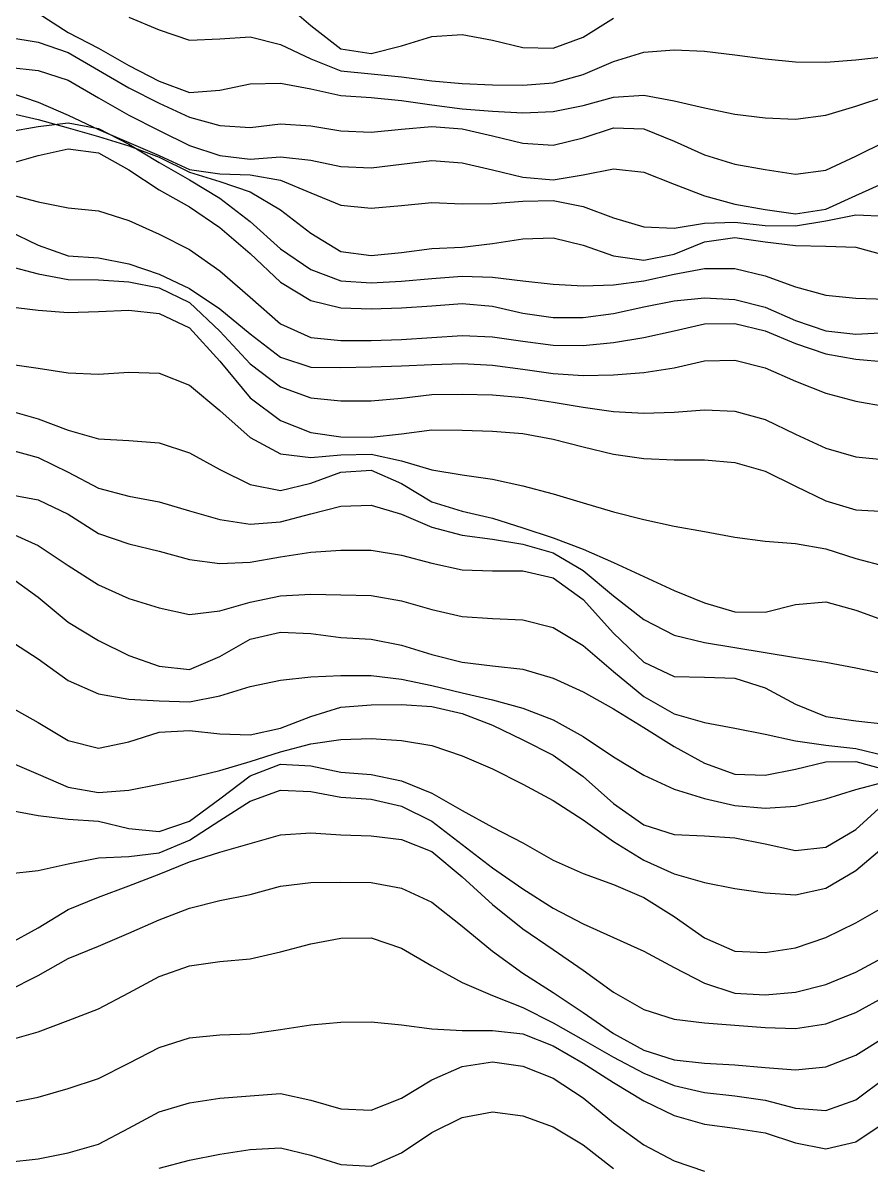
# Model space of a CAD drawing. Header units: metres. Extents: x 0 to 1200, y 54 to 769.
# Drawn here: x 355.2 to 467.6, y 379.5 to 531.2 of the extents above; entities that cross this region are included whole.
import ezdxf

# ---------------------------------------------------------------- set-up
doc = ezdxf.new("R2010")
doc.units = ezdxf.units.M

msp = doc.modelspace()

# ---------------------------------------------------------------- linework, layer by layer
for p, q in [((389.2975, 534.31476), (393.31085, 530.7938)), ((357.19055, 532.4226), (361.20392, 529.8963)), ((369.23065, 531.9136), (373.24402, 530.216)), ((393.31085, 530.7938), (397.32422, 527.7247)), ((429.43115, 529.2811), (433.44452, 531.76294)), ((353.1772, 529.26245), (357.19055, 528.61743)), ((361.20392, 529.8963), (365.2173, 527.79767)), ((373.24402, 530.216), (377.2574, 528.8448)), ((381.27075, 529.0301), (385.28412, 529.2912)), ((385.28412, 529.2912), (389.2975, 528.28394)), ((405.35095, 528.0959), (409.36432, 529.3608)), ((409.36432, 529.3608), (413.3777, 529.6195)), ((413.3777, 529.6195), (417.39105, 528.84985)), ((425.4178, 527.8131), (429.43115, 529.2811)), ((357.19055, 528.61743), (361.20392, 527.2255)), ((365.2173, 527.79767), (369.23065, 525.49786)), ((377.2574, 528.8448), (381.27075, 529.0301)), ((389.2975, 528.28394), (393.31085, 526.40936)), ((401.3376, 527.0859), (405.35095, 528.0959)), ((417.39105, 528.84985), (421.40442, 527.88116)), ((421.40442, 527.88116), (425.4178, 527.8131)), ((361.20392, 527.2255), (365.2173, 524.87616)), ((393.31085, 526.40936), (397.32422, 524.78577)), ((397.32422, 527.7247), (401.3376, 527.0859)), ((433.44452, 526.04785), (437.4579, 527.26624)), ((437.4579, 527.26624), (441.47125, 527.5806)), ((441.47125, 527.5806), (445.48462, 527.42554)), ((445.48462, 527.42554), (449.498, 526.9339)), ((449.498, 526.9339), (453.51135, 526.39716)), ((453.51135, 526.39716), (457.52472, 525.9714)), ((461.5381, 525.9279), (465.55145, 526.24725)), ((465.55145, 526.24725), (469.56482, 526.7061)), ((353.1772, 525.30707), (357.19055, 524.84766)), ((357.19055, 524.84766), (361.20392, 523.5713)), ((365.2173, 524.87616), (369.23065, 522.5557)), ((369.23065, 525.49786), (373.24402, 523.41565)), ((397.32422, 524.78577), (401.3376, 524.3812)), ((429.43115, 524.31085), (433.44452, 526.04785)), ((457.52472, 525.9714), (461.5381, 525.9279)), ((361.20392, 523.5713), (365.2173, 521.2215)), ((373.24402, 523.41565), (377.2574, 521.9219)), ((401.3376, 524.3812), (405.35095, 524.01355)), ((405.35095, 524.01355), (409.36432, 523.4829)), ((409.36432, 523.4829), (413.3777, 523.1156)), ((421.40442, 522.9212), (425.4178, 523.1987)), ((425.4178, 523.1987), (429.43115, 524.31085)), ((353.1772, 522.02155), (357.19055, 520.6533)), ((369.23065, 522.5557), (373.24402, 520.5206)), ((377.2574, 521.9219), (381.27075, 522.22266)), ((381.27075, 522.22266), (385.28412, 523.0587)), ((385.28412, 523.0587), (389.2975, 523.1474)), ((389.2975, 523.1474), (393.31085, 522.4011)), ((393.31085, 522.4011), (397.32422, 521.5217)), ((413.3777, 523.1156), (417.39105, 522.9369)), ((417.39105, 522.9369), (421.40442, 522.9212)), ((357.19055, 520.6533), (361.20392, 518.9018)), ((365.2173, 521.2215), (369.23065, 518.9456)), ((373.24402, 520.5206), (377.2574, 518.66595)), ((397.32422, 521.5217), (401.3376, 521.2716)), ((401.3376, 521.2716), (405.35095, 520.8808)), ((405.35095, 520.8808), (409.36432, 520.28235)), ((409.36432, 520.28235), (413.3777, 519.78485)), ((425.4178, 519.3998), (429.43115, 520.2253)), ((429.43115, 520.2253), (433.44452, 521.3248)), ((433.44452, 521.3248), (437.4579, 521.5573)), ((437.4579, 521.5573), (441.47125, 520.8091)), ((441.47125, 520.8091), (445.48462, 519.88574)), ((465.55145, 520.1291), (469.56482, 521.4366)), ((353.1772, 519.29614), (357.19055, 518.3334)), ((361.20392, 518.9018), (365.2173, 517.02795)), ((369.23065, 518.9456), (373.24402, 516.89996)), ((377.2574, 518.66595), (381.27075, 517.5504)), ((413.3777, 519.78485), (417.39105, 519.4368)), ((417.39105, 519.4368), (421.40442, 519.2529)), ((421.40442, 519.2529), (425.4178, 519.3998)), ((445.48462, 519.88574), (449.498, 519.05853)), ((449.498, 519.05853), (453.51135, 518.56104)), ((457.52472, 518.3888), (461.5381, 518.94)), ((461.5381, 518.94), (465.55145, 520.1291)), ((353.1772, 516.71606), (357.19055, 517.44354)), ((357.19055, 518.3334), (361.20392, 517.23724)), ((357.19055, 517.44354), (361.20392, 517.9187)), ((361.20392, 517.9187), (365.2173, 517.1763)), ((361.20392, 517.23724), (365.2173, 516.1101)), ((365.2173, 517.1763), (369.23065, 515.10016)), ((381.27075, 517.5504), (385.28412, 517.27844)), ((385.28412, 517.27844), (389.2975, 517.7736)), ((389.2975, 517.7736), (393.31085, 517.5082)), ((393.31085, 517.5082), (397.32422, 516.8344)), ((405.35095, 517.0627), (409.36432, 517.4276)), ((409.36432, 517.4276), (413.3777, 517.1216)), ((413.3777, 517.1216), (417.39105, 516.1948)), ((429.43115, 515.9361), (433.44452, 517.2514)), ((433.44452, 517.2514), (437.4579, 517.1142)), ((453.51135, 518.56104), (457.52472, 518.3888)), ((365.2173, 517.02795), (369.23065, 515.3201)), ((365.2173, 516.1101), (369.23065, 514.8806)), ((373.24402, 516.89996), (377.2574, 514.9135)), ((397.32422, 516.8344), (401.3376, 516.67523)), ((401.3376, 516.67523), (405.35095, 517.0627)), ((417.39105, 516.1948), (421.40442, 515.2141)), ((425.4178, 514.9646), (429.43115, 515.9361)), ((437.4579, 517.1142), (441.47125, 515.4608)), ((357.19055, 513.58514), (361.20392, 514.48145)), ((361.20392, 514.48145), (365.2173, 513.9137)), ((369.23065, 515.3201), (373.24402, 513.5964)), ((369.23065, 515.10016), (373.24402, 512.63367)), ((369.23065, 514.8806), (373.24402, 513.3415)), ((377.2574, 514.9135), (381.27075, 513.58575)), ((421.40442, 515.2141), (425.4178, 514.9646)), ((441.47125, 515.4608), (445.48462, 513.68195)), ((465.55145, 513.47406), (469.56482, 515.4924)), ((353.1772, 512.43225), (357.19055, 513.58514)), ((365.2173, 513.9137), (369.23065, 511.67834)), ((373.24402, 513.5964), (377.2574, 511.7376)), ((373.24402, 513.3415), (377.2574, 511.37982)), ((373.24402, 512.63367), (377.2574, 510.36972)), ((381.27075, 513.58575), (385.28412, 513.09625)), ((385.28412, 513.09625), (389.2975, 513.41724)), ((389.2975, 513.41724), (393.31085, 512.9594)), ((393.31085, 512.9594), (397.32422, 512.13983)), ((405.35095, 512.4448), (409.36432, 512.9248)), ((409.36432, 512.9248), (413.3777, 512.6138)), ((413.3777, 512.6138), (417.39105, 511.68427)), ((445.48462, 513.68195), (449.498, 512.4283)), ((461.5381, 511.65402), (465.55145, 513.47406)), ((369.23065, 511.67834), (373.24402, 509.03052)), ((377.2574, 511.7376), (381.27075, 511.15448)), ((377.2574, 511.37982), (381.27075, 510.14868)), ((381.27075, 511.15448), (385.28412, 511.00714)), ((397.32422, 512.13983), (401.3376, 511.95557)), ((401.3376, 511.95557), (405.35095, 512.4448)), ((417.39105, 511.68427), (421.40442, 510.71295)), ((429.43115, 511.00052), (433.44452, 511.81522)), ((433.44452, 511.81522), (437.4579, 511.37976)), ((437.4579, 511.37976), (441.47125, 509.77438)), ((449.498, 512.4283), (453.51135, 511.71613)), ((453.51135, 511.71613), (457.52472, 511.1087)), ((457.52472, 511.1087), (461.5381, 511.65402)), ((377.2574, 510.36972), (381.27075, 507.9156)), ((381.27075, 510.14868), (385.28412, 508.74323)), ((385.28412, 511.00714), (389.2975, 510.32285)), ((389.2975, 510.32285), (393.31085, 508.62674)), ((421.40442, 510.71295), (425.4178, 510.3741)), ((425.4178, 510.3741), (429.43115, 511.00052)), ((441.47125, 509.77438), (445.48462, 508.2322)), ((465.55145, 508.26044), (469.56482, 510.08618)), ((353.1772, 508.48883), (357.19055, 507.41666)), ((373.24402, 509.03052), (377.2574, 506.77655)), ((385.28412, 508.74323), (389.2975, 506.37173)), ((393.31085, 508.62674), (397.32422, 506.98004)), ((445.48462, 508.2322), (449.498, 507.12686)), ((461.5381, 506.46033), (465.55145, 508.26044)), ((357.19055, 507.41666), (361.20392, 506.6386)), ((361.20392, 506.6386), (365.2173, 506.24213)), ((377.2574, 506.77655), (381.27075, 504.0498)), ((381.27075, 507.9156), (385.28412, 504.814)), ((397.32422, 506.98004), (401.3376, 506.60968)), ((401.3376, 506.60968), (405.35095, 506.9645)), ((405.35095, 506.9645), (409.36432, 507.32764)), ((409.36432, 507.32764), (413.3777, 507.16687)), ((413.3777, 507.16687), (417.39105, 507.2241)), ((417.39105, 507.2241), (421.40442, 507.54706)), ((421.40442, 507.54706), (425.4178, 507.6127)), ((425.4178, 507.6127), (429.43115, 506.80673)), ((429.43115, 506.80673), (433.44452, 505.33148)), ((449.498, 507.12686), (453.51135, 506.42316)), ((365.2173, 506.24213), (369.23065, 504.96115)), ((389.2975, 506.37173), (393.31085, 503.27164)), ((433.44452, 505.33148), (437.4579, 504.13116)), ((453.51135, 506.42316), (457.52472, 505.85693)), ((457.52472, 505.85693), (461.5381, 506.46033)), ((461.5381, 504.9163), (465.55145, 505.71115)), ((465.55145, 505.71115), (469.56482, 505.5325)), ((353.1772, 503.6604), (357.19055, 501.71558)), ((369.23065, 504.96115), (373.24402, 503.17242)), ((381.27075, 504.0498), (385.28412, 500.56885)), ((385.28412, 504.814), (389.2975, 501.22586)), ((437.4579, 504.13116), (441.47125, 503.93784)), ((441.47125, 503.93784), (445.48462, 504.608)), ((445.48462, 504.608), (449.498, 504.75793)), ((449.498, 504.75793), (453.51135, 504.29578)), ((453.51135, 504.29578), (457.52472, 504.23987)), ((457.52472, 504.23987), (461.5381, 504.9163)), ((373.24402, 503.17242), (377.2574, 501.10046)), ((393.31085, 503.27164), (397.32422, 500.84348)), ((417.39105, 501.90997), (421.40442, 502.54785)), ((421.40442, 502.54785), (425.4178, 502.64447)), ((425.4178, 502.64447), (429.43115, 501.71323)), ((441.47125, 500.51608), (445.48462, 502.1149)), ((445.48462, 502.1149), (449.498, 502.70883)), ((449.498, 502.70883), (453.51135, 502.1291)), ((453.51135, 502.1291), (457.52472, 501.63586)), ((357.19055, 501.71558), (361.20392, 500.28098)), ((377.2574, 501.10046), (381.27075, 498.29193)), ((385.28412, 500.56885), (389.2975, 496.79767)), ((389.2975, 501.22586), (393.31085, 498.4491)), ((397.32422, 500.84348), (401.3376, 500.32556)), ((401.3376, 500.32556), (405.35095, 500.73453)), ((405.35095, 500.73453), (409.36432, 501.26477)), ((409.36432, 501.26477), (413.3777, 501.43698)), ((413.3777, 501.43698), (417.39105, 501.90997)), ((429.43115, 501.71323), (433.44452, 500.3028)), ((437.4579, 499.69858), (441.47125, 500.51608)), ((457.52472, 501.63586), (461.5381, 501.5651)), ((461.5381, 501.5651), (465.55145, 501.42203)), ((465.55145, 501.42203), (469.56482, 500.344)), ((353.1772, 498.9466), (357.19055, 497.882)), ((361.20392, 500.28098), (365.2173, 499.99625)), ((365.2173, 499.99625), (369.23065, 499.20224)), ((369.23065, 499.20224), (373.24402, 497.8704)), ((433.44452, 500.3028), (437.4579, 499.69858)), ((357.19055, 497.882), (361.20392, 497.1303)), ((373.24402, 497.8704), (377.2574, 495.969)), ((381.27075, 498.29193), (385.28412, 494.7893)), ((393.31085, 498.4491), (397.32422, 496.97913)), ((409.36432, 497.29858), (413.3777, 497.60205)), ((413.3777, 497.60205), (417.39105, 497.46808)), ((417.39105, 497.46808), (421.40442, 496.9465)), ((437.4579, 496.9854), (441.47125, 497.83878)), ((441.47125, 497.83878), (445.48462, 498.58777)), ((445.48462, 498.58777), (449.498, 498.5807)), ((449.498, 498.5807), (453.51135, 497.647)), ((453.51135, 497.647), (457.52472, 496.1745)), ((361.20392, 497.1303), (365.2173, 497.07983)), ((365.2173, 497.07983), (369.23065, 496.8445)), ((369.23065, 496.8445), (373.24402, 496.032)), ((373.24402, 496.032), (377.2574, 494.0876)), ((377.2574, 495.969), (381.27075, 493.2463)), ((389.2975, 496.79767), (393.31085, 494.3731)), ((397.32422, 496.97913), (401.3376, 496.7191)), ((401.3376, 496.7191), (405.35095, 496.93677)), ((405.35095, 496.93677), (409.36432, 497.29858)), ((421.40442, 496.9465), (425.4178, 496.5241)), ((425.4178, 496.5241), (429.43115, 496.32697)), ((429.43115, 496.32697), (433.44452, 496.41705)), ((433.44452, 496.41705), (437.4579, 496.9854)), ((457.52472, 496.1745), (461.5381, 495.07697)), ((385.28412, 494.7893), (389.2975, 491.28622)), ((393.31085, 494.3731), (397.32422, 493.4011)), ((441.47125, 494.30103), (445.48462, 494.7307)), ((445.48462, 494.7307), (449.498, 494.50787)), ((449.498, 494.50787), (453.51135, 493.46423)), ((461.5381, 495.07697), (465.55145, 494.67477)), ((465.55145, 494.67477), (469.56482, 494.5421)), ((353.1772, 493.58484), (357.19055, 493.074)), ((357.19055, 493.074), (361.20392, 492.77365)), ((361.20392, 492.77365), (365.2173, 492.92377)), ((365.2173, 492.92377), (369.23065, 493.08264)), ((369.23065, 493.08264), (373.24402, 492.6342)), ((377.2574, 494.0876), (381.27075, 490.2765)), ((381.27075, 493.2463), (385.28412, 489.93655)), ((397.32422, 493.4011), (401.3376, 493.2649)), ((401.3376, 493.2649), (405.35095, 493.401)), ((405.35095, 493.401), (409.36432, 493.67236)), ((409.36432, 493.67236), (413.3777, 493.97623)), ((413.3777, 493.97623), (417.39105, 493.614)), ((417.39105, 493.614), (421.40442, 492.6993)), ((433.44452, 492.6558), (437.4579, 493.52036)), ((437.4579, 493.52036), (441.47125, 494.30103)), ((453.51135, 493.46423), (457.52472, 491.71332)), ((373.24402, 492.6342), (377.2574, 490.72415)), ((421.40442, 492.6993), (425.4178, 492.1012)), ((425.4178, 492.1012), (429.43115, 492.12537)), ((429.43115, 492.12537), (433.44452, 492.6558)), ((457.52472, 491.71332), (461.5381, 490.3382)), ((377.2574, 490.72415), (381.27075, 486.34265)), ((381.27075, 490.2765), (385.28412, 485.96216)), ((385.28412, 489.93655), (389.2975, 486.82898)), ((389.2975, 491.28622), (393.31085, 489.4712)), ((437.4579, 489.47217), (441.47125, 490.33975)), ((441.47125, 490.33975), (445.48462, 491.24875)), ((445.48462, 491.24875), (449.498, 491.33167)), ((449.498, 491.33167), (453.51135, 490.33105)), ((453.51135, 490.33105), (457.52472, 488.67743)), ((461.5381, 490.3382), (465.55145, 489.901)), ((465.55145, 489.901), (469.56482, 490.10703)), ((393.31085, 489.4712), (397.32422, 489.06665)), ((397.32422, 489.06665), (401.3376, 489.0666)), ((401.3376, 489.0666), (405.35095, 489.21274)), ((405.35095, 489.21274), (409.36432, 489.47537)), ((409.36432, 489.47537), (413.3777, 489.7246)), ((413.3777, 489.7246), (417.39105, 489.54547)), ((417.39105, 489.54547), (421.40442, 488.95422)), ((421.40442, 488.95422), (425.4178, 488.44324)), ((425.4178, 488.44324), (429.43115, 488.38812)), ((429.43115, 488.38812), (433.44452, 488.79813)), ((433.44452, 488.79813), (437.4579, 489.47217)), ((457.52472, 488.67743), (461.5381, 487.2859)), ((389.2975, 486.82898), (393.31085, 485.5114)), ((461.5381, 487.2859), (465.55145, 486.56406)), ((353.1772, 485.98935), (357.19055, 485.37177)), ((357.19055, 485.37177), (361.20392, 484.76318)), ((381.27075, 486.34265), (385.28412, 481.47867)), ((385.28412, 485.96216), (389.2975, 482.91882)), ((393.31085, 485.5114), (397.32422, 485.48407)), ((397.32422, 485.48407), (401.3376, 485.56717)), ((401.3376, 485.56717), (405.35095, 485.69604)), ((405.35095, 485.69604), (409.36432, 485.89722)), ((409.36432, 485.89722), (413.3777, 486.01996)), ((413.3777, 486.01996), (417.39105, 485.81146)), ((417.39105, 485.81146), (421.40442, 485.2598)), ((437.4579, 484.81183), (441.47125, 485.44067)), ((441.47125, 485.44067), (445.48462, 486.34506)), ((445.48462, 486.34506), (449.498, 486.46088)), ((449.498, 486.46088), (453.51135, 485.43082)), ((453.51135, 485.43082), (457.52472, 483.68002)), ((465.55145, 486.56406), (469.56482, 486.23297)), ((361.20392, 484.76318), (365.2173, 484.58273)), ((365.2173, 484.58273), (369.23065, 484.8851)), ((369.23065, 484.8851), (373.24402, 484.72278)), ((373.24402, 484.72278), (377.2574, 483.11966)), ((421.40442, 485.2598), (425.4178, 484.68268)), ((425.4178, 484.68268), (429.43115, 484.4214)), ((429.43115, 484.4214), (433.44452, 484.514)), ((433.44452, 484.514), (437.4579, 484.81183)), ((377.2574, 483.11966), (381.27075, 479.7925)), ((389.2975, 482.91882), (393.31085, 481.44128)), ((457.52472, 483.68002), (461.5381, 482.081)), ((385.28412, 481.47867), (389.2975, 478.45218)), ((393.31085, 481.44128), (397.32422, 481.07147)), ((397.32422, 481.07147), (401.3376, 481.0776)), ((401.3376, 481.0776), (405.35095, 481.43527)), ((405.35095, 481.43527), (409.36432, 481.88492)), ((409.36432, 481.88492), (413.3777, 481.96927)), ((413.3777, 481.96927), (417.39105, 481.84344)), ((417.39105, 481.84344), (421.40442, 481.50824)), ((421.40442, 481.50824), (425.4178, 480.90543)), ((425.4178, 480.90543), (429.43115, 480.21844)), ((461.5381, 482.081), (465.55145, 481.0326)), ((465.55145, 481.0326), (469.56482, 480.31384)), ((353.1772, 479.83612), (357.19055, 478.6971)), ((381.27075, 479.7925), (385.28412, 476.19427)), ((429.43115, 480.21844), (433.44452, 479.64917)), ((433.44452, 479.64917), (437.4579, 479.40994)), ((437.4579, 479.40994), (441.47125, 479.54028)), ((441.47125, 479.54028), (445.48462, 479.88107)), ((445.48462, 479.88107), (449.498, 479.69376)), ((449.498, 479.69376), (453.51135, 478.59003)), ((357.19055, 478.6971), (361.20392, 477.19098)), ((389.2975, 478.45218), (393.31085, 476.87128)), ((453.51135, 478.59003), (457.52472, 476.64117)), ((361.20392, 477.19098), (365.2173, 476.0322)), ((385.28412, 476.19427), (389.2975, 474.0187)), ((393.31085, 476.87128), (397.32422, 476.3069)), ((397.32422, 476.3069), (401.3376, 476.2664)), ((401.3376, 476.2664), (405.35095, 476.701)), ((405.35095, 476.701), (409.36432, 477.20792)), ((409.36432, 477.20792), (413.3777, 477.19833)), ((413.3777, 477.19833), (417.39105, 477.03564)), ((417.39105, 477.03564), (421.40442, 476.71902)), ((421.40442, 476.71902), (425.4178, 475.99387)), ((457.52472, 476.64117), (461.5381, 474.77728)), ((353.1772, 474.663), (357.19055, 473.57486)), ((365.2173, 476.0322), (369.23065, 475.8227)), ((369.23065, 475.8227), (373.24402, 475.5171)), ((373.24402, 475.5171), (377.2574, 474.15768)), ((425.4178, 475.99387), (429.43115, 474.9845)), ((429.43115, 474.9845), (433.44452, 473.98782)), ((461.5381, 474.77728), (465.55145, 473.63104)), ((357.19055, 473.57486), (361.20392, 471.63007)), ((377.2574, 474.15768), (381.27075, 471.9792)), ((389.2975, 474.0187), (393.31085, 473.5354)), ((393.31085, 473.5354), (397.32422, 473.907)), ((397.32422, 473.907), (401.3376, 473.98685)), ((401.3376, 473.98685), (405.35095, 473.1324)), ((433.44452, 473.98782), (437.4579, 473.41284)), ((437.4579, 473.41284), (441.47125, 473.23898)), ((441.47125, 473.23898), (445.48462, 473.24442)), ((445.48462, 473.24442), (449.498, 472.87595)), ((465.55145, 473.63104), (469.56482, 473.2371)), ((361.20392, 471.63007), (365.2173, 469.47787)), ((381.27075, 471.9792), (385.28412, 469.95828)), ((397.32422, 471.61163), (401.3376, 471.86368)), ((401.3376, 471.86368), (405.35095, 470.09308)), ((405.35095, 473.1324), (409.36432, 471.9397)), ((409.36432, 471.9397), (413.3777, 471.24976)), ((449.498, 472.87595), (453.51135, 471.7511)), ((453.51135, 471.7511), (457.52472, 469.75677)), ((389.2975, 469.16217), (393.31085, 470.149)), ((393.31085, 470.149), (397.32422, 471.61163)), ((413.3777, 471.24976), (417.39105, 470.668)), ((417.39105, 470.668), (421.40442, 469.8004)), ((353.1772, 468.7001), (357.19055, 467.9367)), ((365.2173, 469.47787), (369.23065, 468.42902)), ((385.28412, 469.95828), (389.2975, 469.16217)), ((405.35095, 470.09308), (409.36432, 467.67834)), ((421.40442, 469.8004), (425.4178, 468.73355)), ((425.4178, 468.73355), (429.43115, 467.55972)), ((457.52472, 469.75677), (461.5381, 467.80753)), ((357.19055, 467.9367), (361.20392, 466.04404)), ((369.23065, 468.42902), (373.24402, 467.6692)), ((373.24402, 467.6692), (377.2574, 466.4712)), ((393.31085, 466.08554), (397.32422, 467.08804)), ((397.32422, 467.08804), (401.3376, 467.23865)), ((401.3376, 467.23865), (405.35095, 466.03946)), ((409.36432, 467.67834), (413.3777, 466.4603)), ((429.43115, 467.55972), (433.44452, 466.33963)), ((461.5381, 467.80753), (465.55145, 466.63016)), ((361.20392, 466.04404), (365.2173, 463.50082)), ((377.2574, 466.4712), (381.27075, 465.3174)), ((389.2975, 465.04047), (393.31085, 466.08554)), ((405.35095, 466.03946), (409.36432, 464.32486)), ((413.3777, 466.4603), (417.39105, 465.5325)), ((433.44452, 466.33963), (437.4579, 465.33365)), ((465.55145, 466.63016), (469.56482, 466.4064)), ((381.27075, 465.3174), (385.28412, 464.72525)), ((385.28412, 464.72525), (389.2975, 465.04047)), ((409.36432, 464.32486), (413.3777, 463.2561)), ((417.39105, 465.5325), (421.40442, 464.237)), ((421.40442, 464.237), (425.4178, 462.89886)), ((437.4579, 465.33365), (441.47125, 464.465)), ((441.47125, 464.465), (445.48462, 463.73343)), ((353.1772, 463.71597), (357.19055, 461.89636)), ((365.2173, 463.50082), (369.23065, 462.10233)), ((413.3777, 463.2561), (417.39105, 462.7098)), ((417.39105, 462.7098), (421.40442, 462.06546)), ((425.4178, 462.89886), (429.43115, 461.42688)), ((445.48462, 463.73343), (449.498, 462.9808)), ((449.498, 462.9808), (453.51135, 462.48013)), ((357.19055, 461.89636), (361.20392, 459.2602)), ((369.23065, 462.10233), (373.24402, 461.15018)), ((373.24402, 461.15018), (377.2574, 460.0472)), ((393.31085, 461.00137), (397.32422, 461.2904)), ((397.32422, 461.2904), (401.3376, 461.2901)), ((401.3376, 461.2901), (405.35095, 460.61407)), ((421.40442, 462.06546), (425.4178, 460.91733)), ((429.43115, 461.42688), (433.44452, 459.63892)), ((453.51135, 462.48013), (457.52472, 462.15958)), ((457.52472, 462.15958), (461.5381, 461.45364)), ((461.5381, 461.45364), (465.55145, 460.18118)), ((377.2574, 460.0472), (381.27075, 459.4904)), ((381.27075, 459.4904), (385.28412, 459.66064)), ((385.28412, 459.66064), (389.2975, 460.40042)), ((389.2975, 460.40042), (393.31085, 461.00137)), ((405.35095, 460.61407), (409.36432, 459.55902)), ((409.36432, 459.55902), (413.3777, 458.68448)), ((425.4178, 460.91733), (429.43115, 458.5936)), ((433.44452, 459.63892), (437.4579, 457.79675)), ((465.55145, 460.18118), (469.56482, 459.10483)), ((361.20392, 459.2602), (365.2173, 456.66156)), ((413.3777, 458.68448), (417.39105, 458.5442)), ((417.39105, 458.5442), (421.40442, 458.54156)), ((421.40442, 458.54156), (425.4178, 457.62335)), ((429.43115, 458.5936), (433.44452, 455.22757)), ((353.1772, 457.95203), (357.19055, 455.0412)), ((365.2173, 456.66156), (369.23065, 454.8885)), ((425.4178, 457.62335), (429.43115, 454.71292)), ((437.4579, 457.79675), (441.47125, 455.9186)), ((357.19055, 455.0412), (361.20392, 451.73367)), ((385.28412, 454.36557), (389.2975, 455.2087)), ((389.2975, 455.2087), (393.31085, 455.45657)), ((393.31085, 455.45657), (397.32422, 455.36493)), ((397.32422, 455.36493), (401.3376, 455.26706)), ((401.3376, 455.26706), (405.35095, 454.54102)), ((433.44452, 455.22757), (437.4579, 452.10236)), ((441.47125, 455.9186), (445.48462, 454.2904)), ((369.23065, 454.8885), (373.24402, 453.61145)), ((373.24402, 453.61145), (377.2574, 452.7408)), ((381.27075, 453.2131), (385.28412, 454.36557)), ((405.35095, 454.54102), (409.36432, 453.4138)), ((429.43115, 454.71292), (433.44452, 450.2759)), ((445.48462, 454.2904), (449.498, 453.10364)), ((453.51135, 453.07623), (457.52472, 454.06488)), ((457.52472, 454.06488), (461.5381, 454.44366)), ((461.5381, 454.44366), (465.55145, 453.34216)), ((377.2574, 452.7408), (381.27075, 453.2131)), ((409.36432, 453.4138), (413.3777, 452.49066)), ((413.3777, 452.49066), (417.39105, 452.22458)), ((417.39105, 452.22458), (421.40442, 452.04547)), ((421.40442, 452.04547), (425.4178, 451.0351)), ((437.4579, 452.10236), (441.47125, 450.01422)), ((449.498, 453.10364), (453.51135, 453.07623)), ((465.55145, 453.34216), (469.56482, 451.8675)), ((361.20392, 451.73367), (365.2173, 449.28223)), ((385.28412, 449.47708), (389.2975, 450.4192)), ((389.2975, 450.4192), (393.31085, 450.23608)), ((425.4178, 451.0351), (429.43115, 448.63593)), ((353.1772, 449.45633), (357.19055, 446.8643)), ((365.2173, 449.28223), (369.23065, 447.31317)), ((381.27075, 447.18915), (385.28412, 449.47708)), ((393.31085, 450.23608), (397.32422, 449.6889)), ((397.32422, 449.6889), (401.3376, 449.4748)), ((401.3376, 449.4748), (405.35095, 448.67822)), ((433.44452, 450.2759), (437.4579, 446.4199)), ((441.47125, 450.01422), (445.48462, 449.055)), ((445.48462, 449.055), (449.498, 448.36615)), ((405.35095, 448.67822), (409.36432, 447.43854)), ((409.36432, 447.43854), (413.3777, 446.4148)), ((429.43115, 448.63593), (433.44452, 445.1733)), ((449.498, 448.36615), (453.51135, 447.6901)), ((453.51135, 447.6901), (457.52472, 447.0329)), ((357.19055, 446.8643), (361.20392, 444.01053)), ((369.23065, 447.31317), (373.24402, 445.88812)), ((373.24402, 445.88812), (377.2574, 445.45703)), ((377.2574, 445.45703), (381.27075, 447.18915)), ((413.3777, 446.4148), (417.39105, 445.94928)), ((417.39105, 445.94928), (421.40442, 445.50613)), ((437.4579, 446.4199), (441.47125, 444.5337)), ((457.52472, 447.0329), (461.5381, 446.42307)), ((461.5381, 446.42307), (465.55145, 445.68933)), ((389.2975, 444.05276), (393.31085, 444.50357)), ((393.31085, 444.50357), (397.32422, 444.66202)), ((397.32422, 444.66202), (401.3376, 444.65164)), ((401.3376, 444.65164), (405.35095, 444.19473)), ((421.40442, 445.50613), (425.4178, 444.3228)), ((433.44452, 445.1733), (437.4579, 441.89627)), ((441.47125, 444.5337), (445.48462, 444.4453)), ((445.48462, 444.4453), (449.498, 444.31863)), ((465.55145, 445.68933), (469.56482, 444.81934)), ((361.20392, 444.01053), (365.2173, 442.2351)), ((381.27075, 441.98883), (385.28412, 443.21118)), ((385.28412, 443.21118), (389.2975, 444.05276)), ((405.35095, 444.19473), (409.36432, 443.35858)), ((409.36432, 443.35858), (413.3777, 442.36224)), ((425.4178, 444.3228), (429.43115, 442.5006)), ((449.498, 444.31863), (453.51135, 443.04828)), ((453.51135, 443.04828), (457.52472, 440.849)), ((365.2173, 442.2351), (369.23065, 441.53192)), ((369.23065, 441.53192), (373.24402, 441.2847)), ((377.2574, 441.1641), (381.27075, 441.98883)), ((413.3777, 442.36224), (417.39105, 441.4312)), ((417.39105, 441.4312), (421.40442, 440.34164)), ((429.43115, 442.5006), (433.44452, 440.2407)), ((437.4579, 441.89627), (441.47125, 439.60315)), ((353.1772, 440.69177), (357.19055, 438.44305)), ((373.24402, 441.2847), (377.2574, 441.1641)), ((393.31085, 439.2065), (397.32422, 440.48404)), ((397.32422, 440.48404), (401.3376, 440.78717)), ((401.3376, 440.78717), (405.35095, 440.81744)), ((405.35095, 440.81744), (409.36432, 440.5683)), ((409.36432, 440.5683), (413.3777, 439.6372)), ((421.40442, 440.34164), (425.4178, 438.7864)), ((433.44452, 440.2407), (437.4579, 437.7913)), ((457.52472, 440.849), (461.5381, 439.22708)), ((357.19055, 438.44305), (361.20392, 436.05148)), ((389.2975, 437.67218), (393.31085, 439.2065)), ((413.3777, 439.6372), (417.39105, 438.085)), ((425.4178, 438.7864), (429.43115, 436.58502)), ((441.47125, 439.60315), (445.48462, 438.45023)), ((445.48462, 438.45023), (449.498, 437.66953)), ((461.5381, 439.22708), (465.55145, 438.66537)), ((465.55145, 438.66537), (469.56482, 438.2061)), ((369.23065, 435.88852), (373.24402, 437.13702)), ((373.24402, 437.13702), (377.2574, 437.35907)), ((377.2574, 437.35907), (381.27075, 436.92896)), ((381.27075, 436.92896), (385.28412, 436.78033)), ((385.28412, 436.78033), (389.2975, 437.67218)), ((417.39105, 438.085), (421.40442, 436.12518)), ((437.4579, 437.7913), (441.47125, 435.2362)), ((449.498, 437.66953), (453.51135, 436.88257)), ((453.51135, 436.88257), (457.52472, 435.9944)), ((361.20392, 436.05148), (365.2173, 435.01166)), ((365.2173, 435.01166), (369.23065, 435.88852)), ((389.2975, 434.5398), (393.31085, 435.59448)), ((393.31085, 435.59448), (397.32422, 436.19086)), ((397.32422, 436.19086), (401.3376, 436.29877)), ((401.3376, 436.29877), (405.35095, 436.06467)), ((405.35095, 436.06467), (409.36432, 435.3756)), ((409.36432, 435.3756), (413.3777, 434.0293)), ((421.40442, 436.12518), (425.4178, 434.0877)), ((429.43115, 436.58502), (433.44452, 433.89017)), ((441.47125, 435.2362), (445.48462, 433.0412)), ((457.52472, 435.9944), (461.5381, 435.42618)), ((461.5381, 435.42618), (465.55145, 434.9656)), ((385.28412, 433.24734), (389.2975, 434.5398)), ((413.3777, 434.0293), (417.39105, 432.2772)), ((425.4178, 434.0877), (429.43115, 431.2627)), ((433.44452, 433.89017), (437.4579, 431.45996)), ((465.55145, 434.9656), (469.56482, 434.03064)), ((353.1772, 433.30402), (357.19055, 431.59375)), ((381.27075, 432.0672), (385.28412, 433.24734)), ((385.28412, 431.37344), (389.2975, 432.90643)), ((389.2975, 432.90643), (393.31085, 432.7004)), ((393.31085, 432.7004), (397.32422, 431.83398)), ((417.39105, 432.2772), (421.40442, 430.2625)), ((445.48462, 433.0412), (449.498, 431.6034)), ((453.51135, 431.44003), (457.52472, 432.26627)), ((457.52472, 432.26627), (461.5381, 433.2344)), ((461.5381, 433.2344), (465.55145, 433.26898)), ((465.55145, 433.26898), (469.56482, 432.1444)), ((357.19055, 431.59375), (361.20392, 429.8803)), ((373.24402, 430.25916), (377.2574, 431.08948)), ((377.2574, 431.08948), (381.27075, 432.0672)), ((381.27075, 428.3278), (385.28412, 431.37344)), ((397.32422, 431.83398), (401.3376, 431.53424)), ((401.3376, 431.53424), (405.35095, 430.72058)), ((405.35095, 430.72058), (409.36432, 429.06366)), ((429.43115, 431.2627), (433.44452, 427.67667)), ((437.4579, 431.45996), (441.47125, 429.58307)), ((449.498, 431.6034), (453.51135, 431.44003)), ((361.20392, 429.8803), (365.2173, 429.1572)), ((365.2173, 429.1572), (369.23065, 429.4574)), ((369.23065, 429.4574), (373.24402, 430.25916)), ((385.28412, 428.02844), (389.2975, 429.44592)), ((389.2975, 429.44592), (393.31085, 429.30936)), ((393.31085, 429.30936), (397.32422, 428.54285)), ((421.40442, 430.2625), (425.4178, 428.09027)), ((441.47125, 429.58307), (445.48462, 428.3392)), ((461.5381, 428.32434), (465.55145, 429.55685)), ((465.55145, 429.55685), (469.56482, 430.62836)), ((377.2574, 425.36078), (381.27075, 428.3278)), ((381.27075, 425.46173), (385.28412, 428.02844)), ((397.32422, 428.54285), (401.3376, 428.26654)), ((401.3376, 428.26654), (405.35095, 427.35822)), ((409.36432, 429.06366), (413.3777, 426.78973)), ((425.4178, 428.09027), (429.43115, 425.553)), ((433.44452, 427.67667), (437.4579, 424.88922)), ((445.48462, 428.3392), (449.498, 427.45056)), ((457.52472, 427.35205), (461.5381, 428.32434)), ((465.55145, 424.24393), (469.56482, 427.91876)), ((353.1772, 426.84363), (357.19055, 426.11902)), ((405.35095, 427.35822), (409.36432, 425.338)), ((413.3777, 426.78973), (417.39105, 424.5702)), ((449.498, 427.45056), (453.51135, 427.0635)), ((453.51135, 427.0635), (457.52472, 427.35205)), ((357.19055, 426.11902), (361.20392, 425.60474)), ((361.20392, 425.60474), (365.2173, 425.34888)), ((365.2173, 425.34888), (369.23065, 424.37347)), ((373.24402, 423.97192), (377.2574, 425.36078)), ((377.2574, 422.83948), (381.27075, 425.46173)), ((409.36432, 425.338), (413.3777, 422.26608)), ((429.43115, 425.553), (433.44452, 422.6531)), ((437.4579, 424.88922), (441.47125, 423.58542)), ((369.23065, 424.37347), (373.24402, 423.97192)), ((385.28412, 422.3877), (389.2975, 423.54422)), ((389.2975, 423.54422), (393.31085, 423.80905)), ((393.31085, 423.80905), (397.32422, 423.527)), ((397.32422, 423.527), (401.3376, 423.40878)), ((401.3376, 423.40878), (405.35095, 422.93274)), ((417.39105, 424.5702), (421.40442, 422.46765)), ((441.47125, 423.58542), (445.48462, 423.40347)), ((445.48462, 423.40347), (449.498, 423.16776)), ((449.498, 423.16776), (453.51135, 422.34833)), ((461.5381, 421.907), (465.55145, 424.24393)), ((373.24402, 421.1759), (377.2574, 422.83948)), ((381.27075, 421.2547), (385.28412, 422.3877)), ((405.35095, 422.93274), (409.36432, 421.3284)), ((413.3777, 422.26608), (417.39105, 419.15143)), ((421.40442, 422.46765), (425.4178, 420.2046)), ((433.44452, 422.6531), (437.4579, 420.17688)), ((453.51135, 422.34833), (457.52472, 421.49066)), ((457.52472, 421.49066), (461.5381, 421.907)), ((465.55145, 418.8291), (469.56482, 422.20218)), ((361.20392, 419.6802), (365.2173, 420.51132)), ((365.2173, 420.51132), (369.23065, 420.68585)), ((369.23065, 420.68585), (373.24402, 421.1759)), ((377.2574, 419.9861), (381.27075, 421.2547)), ((409.36432, 421.3284), (413.3777, 417.997)), ((425.4178, 420.2046), (429.43115, 418.40103)), ((437.4579, 420.17688), (441.47125, 418.36893)), ((353.1772, 418.36374), (357.19055, 418.83466)), ((357.19055, 418.83466), (361.20392, 419.6802)), ((373.24402, 418.35364), (377.2574, 419.9861)), ((417.39105, 419.15143), (421.40442, 416.38437)), ((461.5381, 416.49246), (465.55145, 418.8291)), ((369.23065, 416.78436), (373.24402, 418.35364)), ((389.2975, 416.7344), (393.31085, 417.24277)), ((393.31085, 417.24277), (397.32422, 417.26828)), ((397.32422, 417.26828), (401.3376, 417.20807)), ((401.3376, 417.20807), (405.35095, 416.4711)), ((413.3777, 417.997), (417.39105, 414.31192)), ((429.43115, 418.40103), (433.44452, 416.96658)), ((441.47125, 418.36893), (445.48462, 417.21405)), ((445.48462, 417.21405), (449.498, 416.43478)), ((365.2173, 415.29672), (369.23065, 416.78436)), ((381.27075, 414.82434), (385.28412, 415.65662)), ((385.28412, 415.65662), (389.2975, 416.7344)), ((405.35095, 416.4711), (409.36432, 414.61276)), ((421.40442, 416.38437), (425.4178, 413.8354)), ((433.44452, 416.96658), (437.4579, 415.26178)), ((449.498, 416.43478), (453.51135, 415.86877)), ((453.51135, 415.86877), (457.52472, 415.61252)), ((457.52472, 415.61252), (461.5381, 416.49246)), ((361.20392, 413.63986), (365.2173, 415.29672)), ((377.2574, 413.8456), (381.27075, 414.82434)), ((409.36432, 414.61276), (413.3777, 411.43542)), ((417.39105, 414.31192), (421.40442, 411.0889)), ((437.4579, 415.26178), (441.47125, 412.70563)), ((465.55145, 411.8636), (469.56482, 414.19638)), ((357.19055, 411.21722), (361.20392, 413.63986)), ((373.24402, 412.28964), (377.2574, 413.8456)), ((425.4178, 413.8354), (429.43115, 411.74136)), ((441.47125, 412.70563), (445.48462, 409.8923)), ((353.1772, 409.00085), (357.19055, 411.21722)), ((369.23065, 410.52304), (373.24402, 412.28964)), ((413.3777, 411.43542), (417.39105, 408.11478)), ((421.40442, 411.0889), (425.4178, 408.3638)), ((429.43115, 411.74136), (433.44452, 409.91873)), ((461.5381, 409.9592), (465.55145, 411.8636)), ((365.2173, 408.81158), (369.23065, 410.52304)), ((393.31085, 409.08832), (397.32422, 409.84375)), ((397.32422, 409.84375), (401.3376, 409.91605)), ((401.3376, 409.91605), (405.35095, 408.51193)), ((433.44452, 409.91873), (437.4579, 408.1111)), ((445.48462, 409.8923), (449.498, 408.14517)), ((457.52472, 408.57474), (461.5381, 409.9592)), ((361.20392, 407.15527), (365.2173, 408.81158)), ((385.28412, 407.11484), (389.2975, 408.01935)), ((389.2975, 408.01935), (393.31085, 409.08832)), ((405.35095, 408.51193), (409.36432, 406.18555)), ((417.39105, 408.11478), (421.40442, 405.21786)), ((425.4178, 408.3638), (429.43115, 405.6185)), ((437.4579, 408.1111), (441.47125, 405.97363)), ((449.498, 408.14517), (453.51135, 407.95367)), ((453.51135, 407.95367), (457.52472, 408.57474)), ((357.19055, 404.90094), (361.20392, 407.15527)), ((377.2574, 406.1963), (381.27075, 406.74982)), ((381.27075, 406.74982), (385.28412, 407.11484)), ((465.55145, 405.32828), (469.56482, 407.5036)), ((353.1772, 402.8816), (357.19055, 404.90094)), ((373.24402, 404.75937), (377.2574, 406.1963)), ((409.36432, 406.18555), (413.3777, 403.96957)), ((421.40442, 405.21786), (425.4178, 402.64526)), ((429.43115, 405.6185), (433.44452, 402.6936)), ((441.47125, 405.97363), (445.48462, 403.86484)), ((461.5381, 403.701), (465.55145, 405.32828)), ((369.23065, 402.6156), (373.24402, 404.75937)), ((413.3777, 403.96957), (417.39105, 402.25906)), ((445.48462, 403.86484), (449.498, 402.56714)), ((457.52472, 402.67453), (461.5381, 403.701)), ((365.2173, 400.49283), (369.23065, 402.6156)), ((417.39105, 402.25906), (421.40442, 400.67648)), ((425.4178, 402.64526), (429.43115, 400.00754)), ((433.44452, 402.6936), (437.4579, 400.4154)), ((449.498, 402.56714), (453.51135, 402.33588)), ((453.51135, 402.33588), (457.52472, 402.67453)), ((465.55145, 399.99454), (469.56482, 402.2249)), ((361.20392, 398.93335), (365.2173, 400.49283)), ((421.40442, 400.67648), (425.4178, 398.62418)), ((437.4579, 400.4154), (441.47125, 399.12155)), ((357.19055, 397.43448), (361.20392, 398.93335)), ((429.43115, 400.00754), (433.44452, 397.21872)), ((441.47125, 399.12155), (445.48462, 398.63394)), ((461.5381, 398.49066), (465.55145, 399.99454)), ((353.1772, 396.29993), (357.19055, 397.43448)), ((385.28412, 397.1714), (389.2975, 397.76358)), ((389.2975, 397.76358), (393.31085, 398.3554)), ((393.31085, 398.3554), (397.32422, 398.70508)), ((397.32422, 398.70508), (401.3376, 398.75177)), ((401.3376, 398.75177), (405.35095, 398.34677)), ((405.35095, 398.34677), (409.36432, 397.8167)), ((409.36432, 397.8167), (413.3777, 397.62988)), ((413.3777, 397.62988), (417.39105, 397.6327)), ((417.39105, 397.6327), (421.40442, 397.1691)), ((425.4178, 398.62418), (429.43115, 396.36084)), ((445.48462, 398.63394), (449.498, 398.3385)), ((449.498, 398.3385), (453.51135, 398.00052)), ((453.51135, 398.00052), (457.52472, 397.88156)), ((457.52472, 397.88156), (461.5381, 398.49066)), ((373.24402, 395.35736), (377.2574, 396.63562)), ((377.2574, 396.63562), (381.27075, 397.02365)), ((381.27075, 397.02365), (385.28412, 397.1714)), ((421.40442, 397.1691), (425.4178, 395.56125)), ((429.43115, 396.36084), (433.44452, 394.08002)), ((433.44452, 397.21872), (437.4579, 395.00436)), ((465.55145, 394.34503), (469.56482, 396.8521)), ((369.23065, 393.28165), (373.24402, 395.35736)), ((425.4178, 395.56125), (429.43115, 393.27493)), ((437.4579, 395.00436), (441.47125, 393.7382)), ((461.5381, 392.801), (465.55145, 394.34503)), ((365.2173, 391.24695), (369.23065, 393.28165)), ((409.36432, 391.0675), (413.3777, 392.831)), ((413.3777, 392.831), (417.39105, 393.44913)), ((417.39105, 393.44913), (421.40442, 392.89954)), ((421.40442, 392.89954), (425.4178, 391.30045)), ((429.43115, 393.27493), (433.44452, 390.73877)), ((433.44452, 394.08002), (437.4579, 391.96832)), ((441.47125, 393.7382), (445.48462, 393.3018)), ((445.48462, 393.3018), (449.498, 393.0802)), ((449.498, 393.0802), (453.51135, 392.71133)), ((457.52472, 392.37973), (461.5381, 392.801)), ((425.4178, 391.30045), (429.43115, 388.68402)), ((437.4579, 391.96832), (441.47125, 390.33383)), ((453.51135, 392.71133), (457.52472, 392.37973)), ((465.55145, 388.4236), (469.56482, 391.42612)), ((357.19055, 388.78262), (361.20392, 389.92065)), ((361.20392, 389.92065), (365.2173, 391.24695)), ((405.35095, 388.6477), (409.36432, 391.0675)), ((433.44452, 390.73877), (437.4579, 388.3087)), ((441.47125, 390.33383), (445.48462, 389.41736)), ((353.1772, 387.9803), (357.19055, 388.78262)), ((377.2574, 388.01462), (381.27075, 388.62775)), ((381.27075, 388.62775), (385.28412, 388.97537)), ((385.28412, 388.97537), (389.2975, 389.24426)), ((389.2975, 389.24426), (393.31085, 388.38904)), ((393.31085, 388.38904), (397.32422, 387.21802)), ((401.3376, 387.03757), (405.35095, 388.6477)), ((429.43115, 388.68402), (433.44452, 385.3583)), ((437.4579, 388.3087), (441.47125, 386.3653)), ((445.48462, 389.41736), (449.498, 388.97388)), ((449.498, 388.97388), (453.51135, 388.38623)), ((453.51135, 388.38623), (457.52472, 387.32346)), ((461.5381, 387.0305), (465.55145, 388.4236)), ((369.23065, 384.67505), (373.24402, 386.8219)), ((373.24402, 386.8219), (377.2574, 388.01462)), ((397.32422, 387.21802), (401.3376, 387.03757)), ((413.3777, 386.08615), (417.39105, 386.81354)), ((417.39105, 386.81354), (421.40442, 386.31882)), ((457.52472, 387.32346), (461.5381, 387.0305)), ((409.36432, 384.09152), (413.3777, 386.08615)), ((421.40442, 386.31882), (425.4178, 384.86185)), ((433.44452, 385.3583), (437.4579, 382.44025)), ((441.47125, 386.3653), (445.48462, 385.1827)), ((445.48462, 385.1827), (449.498, 384.65308)), ((465.55145, 382.84073), (469.56482, 385.54233)), ((365.2173, 382.55432), (369.23065, 384.67505)), ((405.35095, 381.4171), (409.36432, 384.09152)), ((425.4178, 384.86185), (429.43115, 382.44534)), ((449.498, 384.65308), (453.51135, 384.03598)), ((453.51135, 384.03598), (457.52472, 382.70532)), ((361.20392, 381.39896), (365.2173, 382.55432)), ((429.43115, 382.44534), (433.44452, 379.30856)), ((437.4579, 382.44025), (441.47125, 380.33197)), ((457.52472, 382.70532), (461.5381, 381.9397)), ((461.5381, 381.9397), (465.55145, 382.84073)), ((357.19055, 380.6115), (361.20392, 381.39896)), ((377.2574, 380.4203), (381.27075, 381.23276)), ((381.27075, 381.23276), (385.28412, 381.82248)), ((385.28412, 381.82248), (389.2975, 382.07822)), ((389.2975, 382.07822), (393.31085, 381.1126)), ((393.31085, 381.1126), (397.32422, 379.84335)), ((401.3376, 379.65033), (405.35095, 381.4171)), ((353.1772, 380.1414), (357.19055, 380.6115)), ((373.24402, 379.36545), (377.2574, 380.4203)), ((397.32422, 379.84335), (401.3376, 379.65033)), ((441.47125, 380.33197), (445.48462, 378.98068))]:
    msp.add_line(p, q)

doc.saveas('drawing.dxf')
